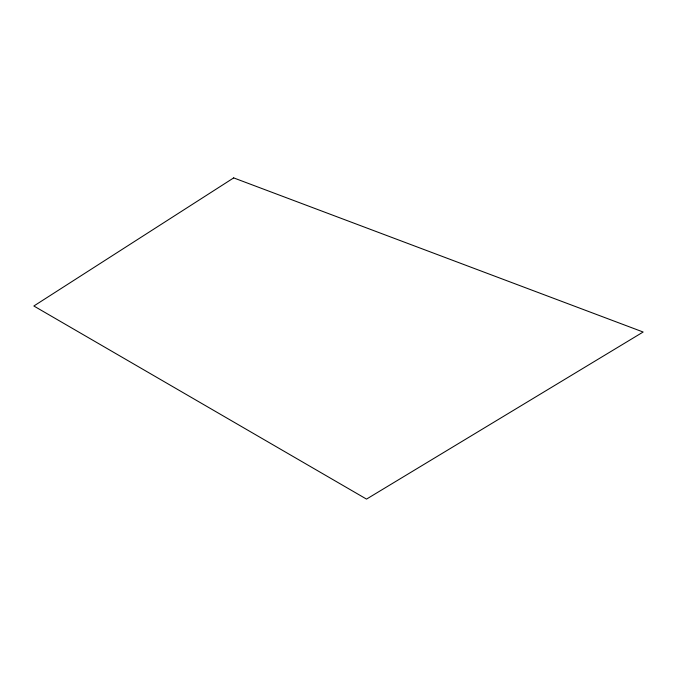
<?xml version="1.0" encoding="UTF-8"?>
<svg xmlns="http://www.w3.org/2000/svg" width="677" height="677" viewBox="0 0 677 677"><rect width="100%" height="100%" fill="white"/><g stroke="black" fill="none" stroke-linecap="round" stroke-linejoin="round"><path stroke-width="1.02" d="M233.683 177.899L33.85 306.004L366.519 499.101L643.15 332.018L233.683 177.899"/></g></svg>
